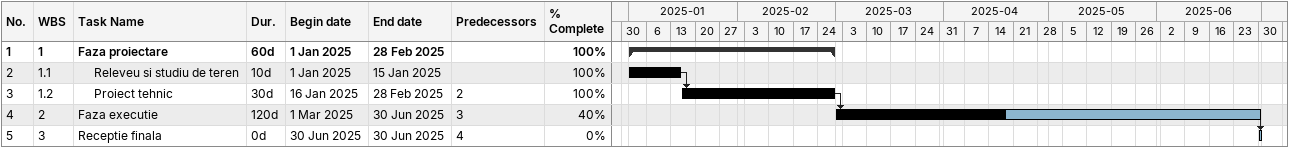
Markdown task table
| ID | WBS | Task | Duration | Start | Finish | Predecessors | % complete |
|---|---|---|---|---|---|---|---|
| 1 | 1 | **Faza proiectare** | 60d | 2025-01-01 | 2025-02-28 |  | 100 |
| 2 | 1.1 | Releveu si studiu de teren | 10d | 2025-01-01 | 2025-01-15 |  | 100 |
| 3 | 1.2 | Proiect tehnic | 30d | 2025-01-16 | 2025-02-28 | 2 | 100 |
| 4 | 2 | Faza executie | 120d | 2025-03-01 | 2025-06-30 | 3 | 40 |
| 5 | 3 | Receptie finala | 0d | 2025-06-30 | 2025-06-30 | 4 | 0 |
